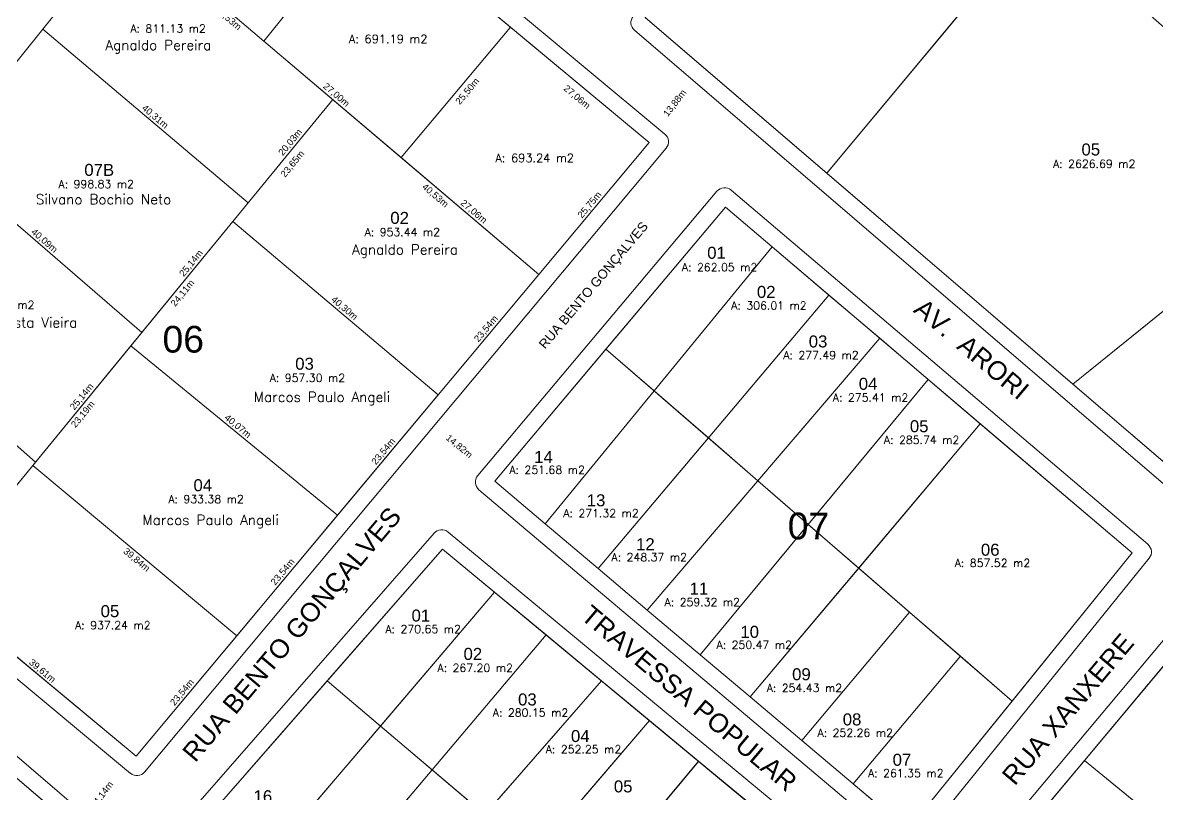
# Model space of a CAD drawing. Header units: metres. Extents: x 3808 to 8215, y 2374 to 6187.
# Drawn here: x 7665.5 to 7835.6, y 5381.7 to 5497.3 of the extents above; entities that cross this region are included whole.
import ezdxf
from ezdxf.enums import TextEntityAlignment as Align

# ---------------------------------------------------------------- set-up
doc = ezdxf.new("R2010")
doc.units = ezdxf.units.M
for name, color, linetype in [('0 - Cotas', 7, 'Continuous'), ('Cadastrado', 1, 'Continuous'), ('ESPECARQ', 7, 'Continuous'), ('Lotes_Existentes', 7, 'Continuous'), ('Lotes_Novos', 9, 'Continuous'), ('nlote', 7, 'Continuous'), ('NOME RUA', 7, 'Continuous'), ('n°quadra', 7, 'Continuous'), ('UNIDADE', 7, 'Continuous')]:
    doc.layers.add(name, color=color, linetype=linetype)
doc.layers.add('Lotes_Boundary', color=7, linetype='Continuous', lineweight=30)
doc.layers.add('MEIO_FIO', color=252, linetype='Continuous', lineweight=0)
doc.layers.get('UNIDADE').off()
doc.styles.add('Arial', font='arial.ttf')
doc.styles.add('REGUA100', font='arial.ttf')
doc.styles.add('REGUA60', font='romans.shx', dxfattribs={"width": 1.4})
doc.dimstyles.new('Copy(2) of ISO-25', dxfattribs={"dimtxt": 1, "dimasz": 2.5, "dimexe": 1.25, "dimexo": 0.625, "dimgap": 0.2, "dimtad": 1, "dimtoh": 1, "dimlfac": 1, "dimzin": 1, "dimtxsty": 'Arial', "dimblk": 'NONE', "dimcen": 0, "dimse1": 1, "dimse2": 1, "dimsd1": 1, "dimsd2": 1, "dimclrt": 256, "dimaunit": 1, "dimadec": 3, "dimazin": 0, "dimtfac": 1, "dimtmove": 0, "dimatfit": 3, "dimldrblk": 'NONE', "dimfxl": 1, "dimtolj": 1, "dimtzin": 0, "dimarcsym": 0})

# ---------------------------------------------------------------- blocks, each defined once
blk = doc.blocks.new('INDUNI1')
at = {"color": 0, "lineweight": 0, "style": 'REGUA100', "width": 1.4, "flags": 8}
for tag, p in [('NOME1', (0, 0)), ('NOME2', (0, -4.29))]:
    blk.add_attdef(tag, text='', height=2.5, dxfattribs=at).set_placement(p, align=Align.CENTER)
at = {"layer": 'ESPECARQ', "color": 3, "lineweight": 0, "style": 'REGUA60', "width": 1.4}
blk.add_attdef('AREA', text='', height=25, dxfattribs=at).set_placement((0, -7.81), align=Align.CENTER)
at = {"layer": 'ESPECARQ', "lineweight": 0, "style": 'REGUA60', "width": 1.4, "flags": 8}
for tag, p in [('PISO', (0, -10.31)), ('REVPAR', (0, -12.81)), ('PEDIR', (0, -15.31))]:
    blk.add_attdef(tag, text='', height=1.5, dxfattribs=at).set_placement(p, align=Align.CENTER)
blk = doc.blocks.new('*D11570')
at = {"layer": 'Defpoints', "color": 0, "transparency": 16777216}
for p in [(7682.5, 5387.37), (7673.96, 5376.1), (7674.18, 5375.93)]:
    blk.add_point(p, dxfattribs=at)
at = {"layer": '0 - Cotas', "lineweight": 5, "transparency": 16777216, "insert": (7677.42, 5381.54), "char_height": 1, "attachment_point": 5, "rotation": 52.8611, "style": 'Arial'}
blk.add_mtext('\\A1;14,14m', dxfattribs=at)
blk = doc.blocks.new('_None')
blk = doc.blocks.new('*D11622')
at = {"layer": 'Defpoints', "color": 0, "transparency": 16777216}
for p in [(7643.29, 5402.26), (7673.96, 5376.1), (7672.77, 5374.7)]:
    blk.add_point(p, dxfattribs=at)
at = {"layer": '0 - Cotas', "lineweight": 5, "transparency": 16777216, "insert": (7657.69, 5388.61), "char_height": 1, "attachment_point": 5, "rotation": 319.536, "style": 'Arial'}
blk.add_mtext('\\A1;40,31m', dxfattribs=at)
blk = doc.blocks.new('*D11627')
at = {"layer": 'Defpoints', "color": 0, "transparency": 16777216}
for p in [(7767.96, 5490.28), (7768.15, 5490.13), (7759.41, 5479.35)]:
    blk.add_point(p, dxfattribs=at)
at = {"layer": '0 - Cotas', "lineweight": 5, "transparency": 16777216, "insert": (7763.32, 5485.25), "char_height": 1, "attachment_point": 5, "rotation": 51.9731, "style": 'Arial'}
blk.add_mtext('\\A1;13,88m', dxfattribs=at)
blk = doc.blocks.new('*D11628')
at = {"layer": 'Defpoints', "color": 0, "transparency": 16777216}
for p in [(7724.7, 5437.83), (7724.82, 5437.99), (7736.28, 5428.58)]:
    blk.add_point(p, dxfattribs=at)
at = {"layer": '0 - Cotas', "lineweight": 5, "transparency": 16777216, "insert": (7730.9, 5433.78), "char_height": 1, "attachment_point": 5, "rotation": 320.6186, "style": 'Arial'}
blk.add_mtext('\\A1;14,82m', dxfattribs=at)
blk = doc.blocks.new('*D11630')
at = {"layer": 'Defpoints', "color": 0, "transparency": 16777216}
for p in [(7717.49, 5514.26), (7738.62, 5496.66), (7737.31, 5495.1)]:
    blk.add_point(p, dxfattribs=at)
at = {"layer": '0 - Cotas', "lineweight": 5, "transparency": 16777216, "insert": (7726.9, 5504.8), "char_height": 1, "attachment_point": 5, "rotation": 320.2182, "style": 'Arial'}
blk.add_mtext('\\A1;27,49m', dxfattribs=at)
blk = doc.blocks.new('*D11631')
at = {"layer": 'Defpoints', "color": 0, "transparency": 16777216}
for p in [(7738.62, 5496.66), (7759.41, 5479.35), (7757.79, 5477.41)]:
    blk.add_point(p, dxfattribs=at)
at = {"layer": '0 - Cotas', "lineweight": 5, "transparency": 16777216, "insert": (7748.56, 5486.14), "char_height": 1, "attachment_point": 5, "rotation": 320.2182, "style": 'Arial'}
blk.add_mtext('\\A1;27,06m', dxfattribs=at)
blk = doc.blocks.new('*D11632')
at = {"layer": 'Defpoints', "color": 0, "transparency": 16777216}
for p in [(7759.41, 5479.35), (7742.89, 5459.6), (7742.89, 5459.6)]:
    blk.add_point(p, dxfattribs=at)
at = {"layer": '0 - Cotas', "lineweight": 5, "transparency": 16777216, "insert": (7750.54, 5469.99), "char_height": 1, "attachment_point": 5, "rotation": 50.1014, "style": 'Arial'}
blk.add_mtext('\\A1;25,75m', dxfattribs=at)
blk = doc.blocks.new('*D11633')
at = {"layer": 'Defpoints', "color": 0, "transparency": 16777216}
for p in [(7738.62, 5496.66), (7722.26, 5477.11), (7723.86, 5475.77)]:
    blk.add_point(p, dxfattribs=at)
at = {"layer": '0 - Cotas', "lineweight": 5, "transparency": 16777216, "insert": (7732.22, 5487.01), "char_height": 1, "attachment_point": 5, "rotation": 50.0948, "style": 'Arial'}
blk.add_mtext('\\A1;25,50m', dxfattribs=at)
blk = doc.blocks.new('*D11634')
at = {"layer": 'Defpoints', "color": 0, "transparency": 16777216}
for p in [(7742.89, 5459.6), (7727.8, 5441.54), (7727.8, 5441.54)]:
    blk.add_point(p, dxfattribs=at)
at = {"layer": '0 - Cotas', "lineweight": 5, "transparency": 16777216, "insert": (7735.01, 5451.42), "char_height": 1, "attachment_point": 5, "rotation": 50.1013, "style": 'Arial'}
blk.add_mtext('\\A1;23,54m', dxfattribs=at)
blk = doc.blocks.new('*D11635')
at = {"layer": 'Defpoints', "color": 0, "transparency": 16777216}
for p in [(7697.6, 5405.43), (7697.6, 5405.43), (7682.5, 5387.37)]:
    blk.add_point(p, dxfattribs=at)
at = {"layer": '0 - Cotas', "lineweight": 5, "transparency": 16777216, "insert": (7689.44, 5396.91), "char_height": 1, "attachment_point": 5, "rotation": 50.1013, "style": 'Arial'}
blk.add_mtext('\\A1;23,54m', dxfattribs=at)
blk = doc.blocks.new('*D11636')
at = {"layer": 'Defpoints', "color": 0, "transparency": 16777216}
for p in [(7652.02, 5412.67), (7682.5, 5387.37), (7682.5, 5387.37)]:
    blk.add_point(p, dxfattribs=at)
at = {"layer": '0 - Cotas', "lineweight": 5, "transparency": 16777216, "insert": (7668.4, 5400.11), "char_height": 1, "attachment_point": 5, "rotation": 320.3118, "style": 'Arial'}
blk.add_mtext('\\A1;39,61m', dxfattribs=at)
blk = doc.blocks.new('*D11640')
at = {"layer": 'Defpoints', "color": 0, "transparency": 16777216}
for p in [(7668.5, 5496.37), (7670.09, 5495.08), (7653.02, 5477.1)]:
    blk.add_point(p, dxfattribs=at)
at = {"layer": '0 - Cotas', "lineweight": 5, "transparency": 16777216, "insert": (7661.78, 5486.02), "char_height": 1, "attachment_point": 5, "rotation": 51.2328, "style": 'Arial'}
blk.add_mtext('\\A1;24,72m', dxfattribs=at)
blk = doc.blocks.new('*D11641')
at = {"layer": 'Defpoints', "color": 0, "transparency": 16777216}
for p in [(7681.08, 5512.04), (7682.73, 5510.72), (7668.5, 5496.37)]:
    blk.add_point(p, dxfattribs=at)
at = {"layer": '0 - Cotas', "lineweight": 5, "transparency": 16777216, "insert": (7676.6, 5504.37), "char_height": 1, "attachment_point": 5, "rotation": 51.2328, "style": 'Arial'}
blk.add_mtext('\\A1;20,11m', dxfattribs=at)
blk = doc.blocks.new('*D11643')
at = {"layer": 'Defpoints', "color": 0, "transparency": 16777216}
for p in [(7712.7, 5423.49), (7712.7, 5423.49), (7697.6, 5405.43)]:
    blk.add_point(p, dxfattribs=at)
at = {"layer": '0 - Cotas', "lineweight": 5, "transparency": 16777216, "insert": (7704.53, 5414.97), "char_height": 1, "attachment_point": 5, "rotation": 50.1013, "style": 'Arial'}
blk.add_mtext('\\A1;23,54m', dxfattribs=at)
blk = doc.blocks.new('*D11644')
at = {"layer": 'Defpoints', "color": 0, "transparency": 16777216}
for p in [(7727.8, 5441.54), (7727.8, 5441.54), (7712.7, 5423.49)]:
    blk.add_point(p, dxfattribs=at)
at = {"layer": '0 - Cotas', "lineweight": 5, "transparency": 16777216, "insert": (7719.63, 5433.03), "char_height": 1, "attachment_point": 5, "rotation": 50.1013, "style": 'Arial'}
blk.add_mtext('\\A1;23,54m', dxfattribs=at)
blk = doc.blocks.new('*D11645')
at = {"layer": 'Defpoints', "color": 0, "transparency": 16777216}
for p in [(7667.01, 5430.95), (7668.68, 5429.59), (7652.02, 5412.67)]:
    blk.add_point(p, dxfattribs=at)
at = {"layer": '0 - Cotas', "lineweight": 5, "transparency": 16777216, "insert": (7660.47, 5420.83), "char_height": 1, "attachment_point": 5, "rotation": 50.6569, "style": 'Arial'}
blk.add_mtext('\\A1;23,65m', dxfattribs=at)
blk = doc.blocks.new('*D11646')
at = {"layer": 'Defpoints', "color": 0, "transparency": 16777216}
for p in [(7667.01, 5430.95), (7697.6, 5405.43), (7696.48, 5404.08)]:
    blk.add_point(p, dxfattribs=at)
at = {"layer": '0 - Cotas', "lineweight": 5, "transparency": 16777216, "insert": (7682.54, 5416.76), "char_height": 1, "attachment_point": 5, "rotation": 320.1527, "style": 'Arial'}
blk.add_mtext('\\A1;39,84m', dxfattribs=at)
blk = doc.blocks.new('*D11647')
at = {"layer": 'Defpoints', "color": 0, "transparency": 16777216}
for p in [(7637.54, 5457.82), (7666.32, 5430.21), (7667.41, 5431.44)]:
    blk.add_point(p, dxfattribs=at)
at = {"layer": '0 - Cotas', "lineweight": 5, "transparency": 16777216, "insert": (7651.97, 5443.96), "char_height": 1, "attachment_point": 5, "rotation": 318.5422, "style": 'Arial'}
blk.add_mtext('\\A1;39,85m', dxfattribs=at)
blk = doc.blocks.new('*D11648')
at = {"layer": 'Defpoints', "color": 0, "transparency": 16777216}
for p in [(7681.71, 5448.89), (7667.01, 5430.95), (7668.41, 5429.81)]:
    blk.add_point(p, dxfattribs=at)
at = {"layer": '0 - Cotas', "lineweight": 5, "transparency": 16777216, "insert": (7674.57, 5438.59), "char_height": 1, "attachment_point": 5, "rotation": 50.6569, "style": 'Arial'}
blk.add_mtext('\\A1;23,19m', dxfattribs=at)
blk = doc.blocks.new('*D11649')
at = {"layer": 'Defpoints', "color": 0, "transparency": 16777216}
for p in [(7683.35, 5450.89), (7667.41, 5431.44), (7667.41, 5431.44)]:
    blk.add_point(p, dxfattribs=at)
at = {"layer": '0 - Cotas', "lineweight": 5, "transparency": 16777216, "insert": (7674.4, 5441.23), "char_height": 1, "attachment_point": 5, "rotation": 50.6478, "style": 'Arial'}
blk.add_mtext('\\A1;25,14m', dxfattribs=at)
blk = doc.blocks.new('*D11650')
at = {"layer": 'Defpoints', "color": 0, "transparency": 16777216}
for p in [(7697, 5467.53), (7681.71, 5448.89), (7683.14, 5447.71)]:
    blk.add_point(p, dxfattribs=at)
at = {"layer": '0 - Cotas', "lineweight": 5, "transparency": 16777216, "insert": (7689.52, 5456.75), "char_height": 1, "attachment_point": 5, "rotation": 50.6569, "style": 'Arial'}
blk.add_mtext('\\A1;24,11m', dxfattribs=at)
blk = doc.blocks.new('*D11651')
at = {"layer": 'Defpoints', "color": 0, "transparency": 16777216}
for p in [(7699.28, 5470.34), (7683.35, 5450.89), (7683.35, 5450.88)]:
    blk.add_point(p, dxfattribs=at)
at = {"layer": '0 - Cotas', "lineweight": 5, "transparency": 16777216, "insert": (7690.8, 5461.23), "char_height": 1, "attachment_point": 5, "rotation": 50.6847, "style": 'Arial'}
blk.add_mtext('\\A1;25,14m', dxfattribs=at)
blk = doc.blocks.new('*D11652')
at = {"layer": 'Defpoints', "color": 0, "transparency": 16777216}
for p in [(7653.02, 5477.1), (7683.35, 5450.89), (7683.35, 5450.89)]:
    blk.add_point(p, dxfattribs=at)
at = {"layer": '0 - Cotas', "lineweight": 5, "transparency": 16777216, "insert": (7668.71, 5464.6), "char_height": 1, "attachment_point": 5, "rotation": 319.1683, "style": 'Arial'}
blk.add_mtext('\\A1;40,09m', dxfattribs=at)
blk = doc.blocks.new('*D11653')
at = {"layer": 'Defpoints', "color": 0, "transparency": 16777216}
for p in [(7681.71, 5448.89), (7712.7, 5423.49), (7712.7, 5423.49)]:
    blk.add_point(p, dxfattribs=at)
at = {"layer": '0 - Cotas', "lineweight": 5, "transparency": 16777216, "insert": (7697.71, 5436.8), "char_height": 1, "attachment_point": 5, "rotation": 320.6569, "style": 'Arial'}
blk.add_mtext('\\A1;40,07m', dxfattribs=at)
blk = doc.blocks.new('*D11654')
at = {"layer": 'Defpoints', "color": 0, "transparency": 16777216}
for p in [(7697, 5467.53), (7727.8, 5441.54), (7727.8, 5441.54)]:
    blk.add_point(p, dxfattribs=at)
at = {"layer": '0 - Cotas', "lineweight": 5, "transparency": 16777216, "insert": (7713.7, 5454.49), "char_height": 1, "attachment_point": 5, "rotation": 319.8406, "style": 'Arial'}
blk.add_mtext('\\A1;40,30m', dxfattribs=at)
blk = doc.blocks.new('*D11655')
at = {"layer": 'Defpoints', "color": 0, "transparency": 16777216}
for p in [(7711.99, 5485.82), (7713.78, 5484.35), (7697, 5467.53)]:
    blk.add_point(p, dxfattribs=at)
at = {"layer": '0 - Cotas', "lineweight": 5, "transparency": 16777216, "insert": (7706, 5476.12), "char_height": 1, "attachment_point": 5, "rotation": 50.6569, "style": 'Arial'}
blk.add_mtext('\\A1;23,65m', dxfattribs=at)
blk = doc.blocks.new('*D11656')
at = {"layer": 'Defpoints', "color": 0, "transparency": 16777216}
for p in [(7711.99, 5485.82), (7711.99, 5485.82), (7699.28, 5470.34)]:
    blk.add_point(p, dxfattribs=at)
at = {"layer": '0 - Cotas', "lineweight": 5, "transparency": 16777216, "insert": (7705.66, 5479.36), "char_height": 1, "attachment_point": 5, "rotation": 50.6219, "style": 'Arial'}
blk.add_mtext('\\A1;20,03m', dxfattribs=at)
blk = doc.blocks.new('*D11657')
at = {"layer": 'Defpoints', "color": 0, "transparency": 16777216}
for p in [(7668.5, 5496.37), (7699.28, 5470.34), (7699.28, 5470.34)]:
    blk.add_point(p, dxfattribs=at)
at = {"layer": '0 - Cotas', "lineweight": 5, "transparency": 16777216, "insert": (7685.31, 5483.19), "char_height": 1, "attachment_point": 5, "rotation": 319.787, "style": 'Arial'}
blk.add_mtext('\\A1;40,31m', dxfattribs=at)
blk = doc.blocks.new('*D11658')
at = {"layer": 'Defpoints', "color": 0, "transparency": 16777216}
for p in [(7681.08, 5512.04), (7710.87, 5484.51), (7711.99, 5485.82)]:
    blk.add_point(p, dxfattribs=at)
at = {"layer": '0 - Cotas', "lineweight": 5, "transparency": 16777216, "insert": (7696.27, 5497.95), "char_height": 1, "attachment_point": 5, "rotation": 319.6872, "style": 'Arial'}
blk.add_mtext('\\A1;40,53m', dxfattribs=at)
blk = doc.blocks.new('*D11659')
at = {"layer": 'Defpoints', "color": 0, "transparency": 16777216}
for p in [(7711.99, 5485.82), (7742.89, 5459.6), (7741.67, 5458.16)]:
    blk.add_point(p, dxfattribs=at)
at = {"layer": '0 - Cotas', "lineweight": 5, "transparency": 16777216, "insert": (7727.32, 5471.38), "char_height": 1, "attachment_point": 5, "rotation": 319.6872, "style": 'Arial'}
blk.add_mtext('\\A1;40,53m', dxfattribs=at)
blk = doc.blocks.new('*D11660')
at = {"layer": 'Defpoints', "color": 0, "transparency": 16777216}
for p in [(7701.67, 5494.57), (7722.26, 5477.11), (7722.26, 5477.11)]:
    blk.add_point(p, dxfattribs=at)
at = {"layer": '0 - Cotas', "lineweight": 5, "transparency": 16777216, "insert": (7712.48, 5486.45), "char_height": 1, "attachment_point": 5, "rotation": 319.6872, "style": 'Arial'}
blk.add_mtext('\\A1;27,00m', dxfattribs=at)
blk = doc.blocks.new('*D11661')
at = {"layer": 'Defpoints', "color": 0, "transparency": 16777216}
for p in [(7722.26, 5477.11), (7742.89, 5459.6), (7742.89, 5459.6)]:
    blk.add_point(p, dxfattribs=at)
at = {"layer": '0 - Cotas', "lineweight": 5, "transparency": 16777216, "insert": (7733.09, 5468.96), "char_height": 1, "attachment_point": 5, "rotation": 319.6872, "style": 'Arial'}
blk.add_mtext('\\A1;27,06m', dxfattribs=at)
blk = doc.blocks.new('*D11662')
at = {"layer": 'Defpoints', "color": 0, "transparency": 16777216}
for p in [(7717.49, 5514.26), (7701.67, 5494.57), (7701.67, 5494.57)]:
    blk.add_point(p, dxfattribs=at)
at = {"layer": '0 - Cotas', "lineweight": 5, "transparency": 16777216, "insert": (7708.96, 5504.92), "char_height": 1, "attachment_point": 5, "rotation": 51.2201, "style": 'Arial'}
blk.add_mtext('\\A1;25,25m', dxfattribs=at)

msp = doc.modelspace()

# ---------------------------------------------------------------- linework, layer by layer
at = {"lineweight": 5, "ltscale": 100}
for p, q in [((7701.673, 5494.574), (7717.487, 5514.257)), ((7722.26, 5477.107), (7738.617, 5496.667))]:
    msp.add_line(p, q, dxfattribs=at)
at = {"layer": 'Lotes_Boundary', "lineweight": 5, "flags": 128}
for points in [[(7851.82, 5553.783), (7824.349, 5576.801), (7758.827, 5498.107), (7786.078, 5474.748), (7817.957, 5513.073)], [(7846.936, 5487.191), (7843.743, 5490.375), (7817.957, 5513.073), (7786.078, 5474.748), (7822.923, 5443.164), (7860.512, 5473.456)], [(7889.719, 5450.837), (7860.512, 5473.456), (7822.923, 5443.164), (7848.853, 5420.937)], [(7777.883, 5463.712), (7770.851, 5469.688), (7752.945, 5448.398), (7760.187, 5442.123)], [(7696.997, 5467.532), (7681.711, 5448.886), (7712.698, 5423.485), (7727.795, 5441.543)], [(7786.376, 5456.495), (7777.883, 5463.712), (7760.187, 5442.123), (7768.308, 5435.088)], [(7637.544, 5457.825), (7621.57, 5437.935), (7652.02, 5412.666), (7667.012, 5430.955), (7667.41, 5431.44)], [(7667.012, 5430.955), (7667.41, 5431.44), (7637.544, 5457.825), (7621.57, 5437.935), (7652.02, 5412.666)], [(7793.981, 5450.032), (7786.376, 5456.495), (7768.308, 5435.088), (7775.714, 5428.671)], [(7712.698, 5423.485), (7681.711, 5448.886), (7667.012, 5430.955), (7697.6, 5405.427)], [(7801.27, 5443.838), (7793.981, 5450.032), (7775.714, 5428.671), (7783.273, 5422.123)], [(7760.187, 5442.123), (7752.945, 5448.398), (7736.28, 5428.585), (7743.852, 5422.194)], [(7809.065, 5437.213), (7801.27, 5443.838), (7783.273, 5422.123), (7790.832, 5415.574)], [(7768.308, 5435.088), (7760.187, 5442.123), (7743.852, 5422.194), (7751.78, 5415.503)], [(7809.065, 5437.213), (7790.832, 5415.574), (7798.471, 5408.955), (7806.084, 5402.359), (7813.832, 5395.647), (7831.829, 5417.868)], [(7775.714, 5428.671), (7768.308, 5435.088), (7751.78, 5415.503), (7759.142, 5409.29)], [(7667.012, 5430.955), (7652.02, 5412.666), (7682.502, 5387.37), (7697.6, 5405.427)], [(7783.273, 5422.123), (7775.714, 5428.671), (7759.142, 5409.29), (7767.083, 5402.588)], [(7790.832, 5415.574), (7783.273, 5422.123), (7767.083, 5402.588), (7774.568, 5396.271)], [(7736.211, 5411.974), (7728.417, 5418.427), (7711.136, 5398.652), (7719.119, 5391.9)], [(7798.471, 5408.955), (7790.832, 5415.574), (7774.568, 5396.271), (7782.292, 5389.752)], [(7743.962, 5405.555), (7736.211, 5411.974), (7719.119, 5391.9), (7726.882, 5385.334)], [(7856.041, 5399.327), (7843.888, 5409.699), (7824.681, 5386.753), (7837.308, 5376.425)], [(7806.084, 5402.359), (7798.471, 5408.955), (7782.292, 5389.752), (7789.989, 5383.256)], [(7752.259, 5398.684), (7743.962, 5405.555), (7726.882, 5385.334), (7734.786, 5378.649)], [(7643.292, 5402.26), (7627.557, 5383.014), (7658.857, 5357.699), (7673.964, 5376.097)], [(7813.832, 5395.647), (7806.084, 5402.359), (7789.989, 5383.256), (7798.191, 5376.334)], [(7719.119, 5391.9), (7711.136, 5398.652), (7693.263, 5378.198), (7701.517, 5371.226)], [(7759.47, 5392.713), (7752.259, 5398.684), (7734.786, 5378.649), (7742.103, 5372.46)], [(7766.841, 5386.61), (7759.47, 5392.713), (7742.103, 5372.46), (7749.681, 5366.05)], [(7726.882, 5385.334), (7719.119, 5391.9), (7701.517, 5371.226), (7709.365, 5364.597)], [(7774.496, 5380.271), (7766.841, 5386.61), (7749.681, 5366.05), (7757.188, 5359.701)], [(7832.156, 5380.639), (7824.681, 5386.753), (7808.866, 5367.859), (7816.541, 5361.239)], [(7734.786, 5378.649), (7726.882, 5385.334), (7709.365, 5364.597), (7716.946, 5358.194)]]:
    msp.add_lwpolyline(points, close=True, dxfattribs=at)
at = {"layer": 'Lotes_Boundary', "lineweight": 5, "ltscale": 100, "flags": 128}
for points in [[(7717.487, 5514.257), (7701.673, 5494.574), (7722.26, 5477.107), (7738.615, 5496.665)], [(7738.615, 5496.665), (7722.26, 5477.107), (7742.893, 5459.601), (7759.408, 5479.352)]]:
    msp.add_lwpolyline(points, close=True, dxfattribs=at)
at = {"layer": 'Lotes_Existentes', "lineweight": 5}
for p, q in [((7851.82, 5553.783), (7786.078, 5474.748)), ((7668.495, 5496.366), (7696.737, 5531.533)), ((7696.737, 5531.533), (7759.408, 5479.352)), ((7758.827, 5498.107), (7848.853, 5420.937)), ((7637.544, 5457.825), (7668.495, 5496.366)), ((7668.495, 5496.366), (7699.281, 5470.338)), ((7652.02, 5412.666), (7711.989, 5485.821)), ((7759.408, 5479.352), (7742.893, 5459.601)), ((7653.019, 5477.095), (7683.35, 5450.885)), ((7860.512, 5473.456), (7822.923, 5443.164)), ((7736.28, 5428.585), (7770.851, 5469.688)), ((7770.851, 5469.688), (7831.829, 5417.868)), ((7727.795, 5441.543), (7696.997, 5467.532)), ((7743.852, 5422.194), (7777.883, 5463.712)), ((7742.893, 5459.601), (7682.502, 5387.369)), ((7637.544, 5457.825), (7667.407, 5431.443)), ((7786.376, 5456.495), (7751.78, 5415.503)), ((7712.698, 5423.485), (7681.711, 5448.886)), ((7759.142, 5409.29), (7793.981, 5450.032)), ((7752.898, 5448.439), (7813.832, 5395.647)), ((7801.27, 5443.838), (7767.083, 5402.588)), ((7682.502, 5387.369), (7621.57, 5437.935)), ((7774.574, 5396.277), (7809.065, 5437.213)), ((7697.6, 5405.427), (7667.012, 5430.955)), ((7743.852, 5422.194), (7736.28, 5428.585)), ((7693.263, 5378.198), (7728.417, 5418.427)), ((7728.417, 5418.427), (7790.443, 5367.066)), ((7831.829, 5417.868), (7798.191, 5376.334)), ((7701.51, 5371.218), (7736.211, 5411.974)), ((7843.888, 5409.699), (7808.866, 5367.859)), ((7782.292, 5389.752), (7798.471, 5408.955)), ((7743.962, 5405.555), (7709.365, 5364.597)), ((7789.989, 5383.256), (7806.084, 5402.359)), ((7711.136, 5398.652), (7773.05, 5346.285)), ((7716.855, 5358.09), (7752.259, 5398.684)), ((7759.47, 5392.713), (7724.415, 5351.834)), ((7732.227, 5345.139), (7766.827, 5386.592)), ((7824.681, 5386.753), (7863.39, 5355.09)), ((7789.989, 5383.256), (7798.191, 5376.334))]:
    msp.add_line(p, q, dxfattribs=at)
at = {"layer": 'Lotes_Existentes', "linetype": 'Continuous', "lineweight": 5}
msp.add_line((7613.407, 5427.752), (7673.964, 5376.097), dxfattribs=at)
at = {"layer": 'Lotes_Existentes', "lineweight": 5, "flags": 128}
for points in [[(7786.376, 5456.495), (7777.883, 5463.712), (7760.187, 5442.123), (7768.308, 5435.088)], [(7793.981, 5450.032), (7786.376, 5456.495), (7768.308, 5435.088), (7775.714, 5428.671)], [(7801.27, 5443.838), (7793.981, 5450.032), (7775.714, 5428.671), (7783.273, 5422.123)], [(7809.065, 5437.213), (7801.27, 5443.838), (7783.273, 5422.123), (7790.832, 5415.574)], [(7768.308, 5435.088), (7760.187, 5442.123), (7743.852, 5422.194), (7751.78, 5415.503)], [(7775.714, 5428.671), (7768.308, 5435.088), (7751.78, 5415.503), (7759.142, 5409.29)], [(7783.273, 5422.123), (7775.714, 5428.671), (7759.142, 5409.29), (7767.083, 5402.588)], [(7790.832, 5415.574), (7783.273, 5422.123), (7767.083, 5402.588), (7774.568, 5396.271)], [(7798.471, 5408.955), (7790.832, 5415.574), (7774.568, 5396.271), (7782.292, 5389.752)], [(7806.084, 5402.359), (7798.471, 5408.955), (7782.292, 5389.752), (7789.989, 5383.256)]]:
    msp.add_lwpolyline(points, close=True, dxfattribs=at)
at = {"layer": 'Lotes_Novos', "lineweight": 5}
msp.add_line((7681.084, 5512.042), (7742.893, 5459.601), dxfattribs=at)
at = {"layer": 'MEIO_FIO', "lineweight": 5}
for p, q in [((7698.337, 5533.455), (7761.777, 5480.632)), ((7757.211, 5496.2), (7847.828, 5418.524)), ((7761.968, 5478.518), (7683.781, 5385.001)), ((7733.724, 5429.43), (7769.585, 5472.066)), ((7771.704, 5472.244), (7834.192, 5419.14)), ((7681.672, 5384.809), (7619.974, 5436.011)), ((7615.029, 5429.654), (7676.333, 5377.362)), ((7797.358, 5373.766), (7733.905, 5427.318)), ((7690.711, 5379.078), (7727.175, 5420.806)), ((7729.261, 5420.974), (7792.811, 5368.351)), ((7834.386, 5417.053), (7799.491, 5373.968)), ((7842.619, 5412.078), (7806.317, 5368.709))]:
    msp.add_line(p, q, dxfattribs=at)
for centre, start, end in [((7758.187, 5497.339), 140.21824, 229.39714), ((7760.818, 5479.48), 320.10145, 50.21824), ((7770.733, 5471.101), 49.64138, 139.93335), ((7734.872, 5428.464), 139.93335, 229.83687), ((7728.305, 5419.819), 50.37308, 138.85108), ((7833.221, 5417.997), 320.99585, 49.64138), ((7682.63, 5385.964), 230.3118, 320.10145)]:
    msp.add_arc(centre, 1.5, start, end, dxfattribs=at)

# ---------------------------------------------------------------- block references
at = {"layer": 'UNIDADE', "lineweight": 5}
ref = msp.add_blockref('INDUNI1', (7687.291, 5502.094), dxfattribs=dict(at, xscale=0.8, yscale=0.8, zscale=0.5))
ref.add_attrib('AREA', 'A: 811.13 m2', dxfattribs={"layer": 'ESPECARQ', "lineweight": 0, "height": 1.2, "style": 'REGUA60'}).set_placement((7687.291, 5495.843), align=Align.CENTER)
at = {"layer": 'UNIDADE', "lineweight": 5, "ltscale": 100}
ref = msp.add_blockref('INDUNI1', (7720.074, 5496.242), dxfattribs=dict(at, xscale=0.05, yscale=0.05, zscale=0.05))
ref.add_attrib('AREA', 'A: 691.19 m2', dxfattribs={"layer": 'ESPECARQ', "color": 2, "lineweight": 0, "height": 1.25, "style": 'REGUA60'}).set_placement((7720.283, 5494.264), align=Align.CENTER)
ref = msp.add_blockref('INDUNI1', (7742.042, 5478.406), dxfattribs=dict(at, xscale=0.05, yscale=0.05, zscale=0.05))
ref.add_attrib('AREA', 'A: 693.24 m2', dxfattribs={"layer": 'ESPECARQ', "color": 2, "lineweight": 0, "height": 1.25, "style": 'REGUA60'}).set_placement((7742.251, 5476.428), align=Align.CENTER)
at = {"layer": 'UNIDADE', "lineweight": 5}
ref = msp.add_blockref('INDUNI1', (7826.15, 5481.818), dxfattribs=dict(at, xscale=0.8, yscale=0.8, zscale=0.05))
ref.add_attrib('AREA', 'A: 2626.69 m2', dxfattribs={"layer": 'ESPECARQ', "lineweight": 0, "height": 1.2, "style": 'REGUA60'}).set_placement((7826.15, 5475.567), align=Align.CENTER)
ref = msp.add_blockref('INDUNI1', (7676.52, 5478.791), dxfattribs=dict(at, xscale=0.8, yscale=0.8, zscale=0.5))
ref.add_attrib('AREA', 'A: 998.83 m2', dxfattribs={"layer": 'ESPECARQ', "lineweight": 0, "height": 1.2, "style": 'REGUA60'}).set_placement((7676.52, 5472.54), align=Align.CENTER)
ref = msp.add_blockref('INDUNI1', (7722.41, 5471.591), dxfattribs=dict(at, xscale=0.8, yscale=0.8, zscale=0.5))
ref.add_attrib('AREA', 'A: 953.44 m2', dxfattribs={"layer": 'ESPECARQ', "lineweight": 0, "height": 1.2, "style": 'REGUA60'}).set_placement((7722.41, 5465.34), align=Align.CENTER)
ref = msp.add_blockref('INDUNI1', (7769.982, 5466.319), dxfattribs=dict(at, xscale=0.8, yscale=0.8, zscale=0.5))
ref.add_attrib('AREA', 'A: 262.05 m2', dxfattribs={"layer": 'ESPECARQ', "lineweight": 0, "height": 1.2, "style": 'REGUA60'}).set_placement((7769.982, 5460.068), align=Align.CENTER)
ref = msp.add_blockref('INDUNI1', (7661.601, 5460.672), dxfattribs=dict(at, xscale=0.8, yscale=0.8, zscale=0.5))
ref.add_attrib('AREA', 'A: 998.83 m2', dxfattribs={"layer": 'ESPECARQ', "lineweight": 0, "height": 1.2, "style": 'REGUA60'}).set_placement((7661.601, 5454.421), align=Align.CENTER)
ref = msp.add_blockref('INDUNI1', (7777.381, 5460.569), dxfattribs=dict(at, xscale=0.8, yscale=0.8, zscale=0.5))
ref.add_attrib('AREA', 'A: 306.01 m2', dxfattribs={"layer": 'ESPECARQ', "lineweight": 0, "height": 1.2, "style": 'REGUA60'}).set_placement((7777.381, 5454.318), align=Align.CENTER)
ref = msp.add_blockref('INDUNI1', (7785.18, 5453.145), dxfattribs=dict(at, xscale=0.8, yscale=0.8, zscale=0.5))
ref.add_attrib('AREA', 'A: 277.49 m2', dxfattribs={"layer": 'ESPECARQ', "lineweight": 0, "height": 1.2, "style": 'REGUA60'}).set_placement((7785.18, 5446.894), align=Align.CENTER)
ref = msp.add_blockref('INDUNI1', (7708.181, 5449.727), dxfattribs=dict(at, xscale=0.8, yscale=0.8, zscale=0.5))
ref.add_attrib('AREA', 'A: 957.30 m2', dxfattribs={"layer": 'ESPECARQ', "lineweight": 0, "height": 1.2, "style": 'REGUA60'}).set_placement((7708.181, 5443.476), align=Align.CENTER)
ref = msp.add_blockref('INDUNI1', (7792.614, 5446.778), dxfattribs=dict(at, xscale=0.8, yscale=0.8, zscale=0.5))
ref.add_attrib('AREA', 'A: 275.41 m2', dxfattribs={"layer": 'ESPECARQ', "lineweight": 0, "height": 1.2, "style": 'REGUA60'}).set_placement((7792.614, 5440.528), align=Align.CENTER)
ref = msp.add_blockref('INDUNI1', (7800.27, 5440.437), dxfattribs=dict(at, xscale=0.8, yscale=0.8, zscale=0.5))
ref.add_attrib('AREA', 'A: 285.74 m2', dxfattribs={"layer": 'ESPECARQ', "lineweight": 0, "height": 1.2, "style": 'REGUA60'}).set_placement((7800.27, 5434.186), align=Align.CENTER)
ref = msp.add_blockref('INDUNI1', (7744.121, 5435.957), dxfattribs=dict(at, xscale=0.8, yscale=0.8, zscale=0.5))
ref.add_attrib('AREA', 'A: 251.68 m2', dxfattribs={"layer": 'ESPECARQ', "lineweight": 0, "height": 1.2, "style": 'REGUA60'}).set_placement((7744.121, 5429.706), align=Align.CENTER)
ref = msp.add_blockref('INDUNI1', (7692.987, 5431.561), dxfattribs=dict(at, xscale=0.8, yscale=0.8, zscale=0.5))
ref.add_attrib('AREA', 'A: 933.38 m2', dxfattribs={"layer": 'ESPECARQ', "lineweight": 0, "height": 1.2, "style": 'REGUA60'}).set_placement((7692.987, 5425.31), align=Align.CENTER)
ref = msp.add_blockref('INDUNI1', (7752.197, 5429.447), dxfattribs=dict(at, xscale=0.8, yscale=0.8, zscale=0.5))
ref.add_attrib('AREA', 'A: 271.32 m2', dxfattribs={"layer": 'ESPECARQ', "lineweight": 0, "height": 1.2, "style": 'REGUA60'}).set_placement((7752.197, 5423.196), align=Align.CENTER)
ref = msp.add_blockref('INDUNI1', (7759.428, 5422.865), dxfattribs=dict(at, xscale=0.8, yscale=0.8, zscale=0.5))
ref.add_attrib('AREA', 'A: 248.37 m2', dxfattribs={"layer": 'ESPECARQ', "lineweight": 0, "height": 1.2, "style": 'REGUA60'}).set_placement((7759.428, 5416.614), align=Align.CENTER)
ref = msp.add_blockref('INDUNI1', (7810.891, 5421.991), dxfattribs=dict(at, xscale=0.8, yscale=0.8, zscale=0.5))
ref.add_attrib('AREA', 'A: 857.52 m2', dxfattribs={"layer": 'ESPECARQ', "lineweight": 0, "height": 1.2, "style": 'REGUA60'}).set_placement((7810.891, 5415.741), align=Align.CENTER)
ref = msp.add_blockref('INDUNI1', (7767.387, 5416.127), dxfattribs=dict(at, xscale=0.8, yscale=0.8, zscale=0.5))
ref.add_attrib('AREA', 'A: 259.32 m2', dxfattribs={"layer": 'ESPECARQ', "lineweight": 0, "height": 1.2, "style": 'REGUA60'}).set_placement((7767.387, 5409.876), align=Align.CENTER)
ref = msp.add_blockref('INDUNI1', (7679.01, 5412.655), dxfattribs=dict(at, xscale=0.8, yscale=0.8, zscale=0.5))
ref.add_attrib('AREA', 'A: 937.24 m2', dxfattribs={"layer": 'ESPECARQ', "lineweight": 0, "height": 1.2, "style": 'REGUA60'}).set_placement((7679.01, 5406.404), align=Align.CENTER)
ref = msp.add_blockref('INDUNI1', (7725.535, 5412.088), dxfattribs=dict(at, xscale=0.8, yscale=0.8, zscale=0.5))
ref.add_attrib('AREA', 'A: 270.65 m2', dxfattribs={"layer": 'ESPECARQ', "lineweight": 0, "height": 1.2, "style": 'REGUA60'}).set_placement((7725.535, 5405.837), align=Align.CENTER)
ref = msp.add_blockref('INDUNI1', (7775.177, 5409.72), dxfattribs=dict(at, xscale=0.8, yscale=0.8, zscale=0.5))
ref.add_attrib('AREA', 'A: 250.47 m2', dxfattribs={"layer": 'ESPECARQ', "lineweight": 0, "height": 1.2, "style": 'REGUA60'}).set_placement((7775.177, 5403.47), align=Align.CENTER)
ref = msp.add_blockref('INDUNI1', (7733.339, 5406.259), dxfattribs=dict(at, xscale=0.8, yscale=0.8, zscale=0.5))
ref.add_attrib('AREA', 'A: 267.20 m2', dxfattribs={"layer": 'ESPECARQ', "lineweight": 0, "height": 1.2, "style": 'REGUA60'}).set_placement((7733.339, 5400.008), align=Align.CENTER)
ref = msp.add_blockref('INDUNI1', (7782.693, 5403.258), dxfattribs=dict(at, xscale=0.8, yscale=0.8, zscale=0.5))
ref.add_attrib('AREA', 'A: 254.43 m2', dxfattribs={"layer": 'ESPECARQ', "lineweight": 0, "height": 1.2, "style": 'REGUA60'}).set_placement((7782.693, 5397.007), align=Align.CENTER)
ref = msp.add_blockref('INDUNI1', (7741.633, 5399.555), dxfattribs=dict(at, xscale=0.8, yscale=0.8, zscale=0.5))
ref.add_attrib('AREA', 'A: 280.15 m2', dxfattribs={"layer": 'ESPECARQ', "lineweight": 0, "height": 1.2, "style": 'REGUA60'}).set_placement((7741.633, 5393.304), align=Align.CENTER)
ref = msp.add_blockref('INDUNI1', (7790.319, 5396.536), dxfattribs=dict(at, xscale=0.8, yscale=0.8, zscale=0.5))
ref.add_attrib('AREA', 'A: 252.26 m2', dxfattribs={"layer": 'ESPECARQ', "lineweight": 0, "height": 1.2, "style": 'REGUA60'}).set_placement((7790.319, 5390.285), align=Align.CENTER)
ref = msp.add_blockref('INDUNI1', (7749.574, 5394.065), dxfattribs=dict(at, xscale=0.8, yscale=0.8, zscale=0.5))
ref.add_attrib('AREA', 'A: 252.25 m2', dxfattribs={"layer": 'ESPECARQ', "lineweight": 0, "height": 1.2, "style": 'REGUA60'}).set_placement((7749.574, 5387.814), align=Align.CENTER)
ref = msp.add_blockref('INDUNI1', (7797.893, 5390.482), dxfattribs=dict(at, xscale=0.8, yscale=0.8, zscale=0.5))
ref.add_attrib('AREA', 'A: 261.35 m2', dxfattribs={"layer": 'ESPECARQ', "lineweight": 0, "height": 1.2, "style": 'REGUA60'}).set_placement((7797.893, 5384.231), align=Align.CENTER)

# ---------------------------------------------------------------- texts
at = {"layer": 'Cadastrado', "lineweight": 5, "ltscale": 100, "style": 'REGUA60'}
for s, p in [('Agnaldo Pereira', (7677.892, 5493.222)), ('Silvano Bochio Neto', (7667.455, 5470.109)), ('Agnaldo Pereira', (7714.876, 5462.579)), ('Valdinei Batista Vieira', (7651.758, 5451.638)), ('Marcos Paulo Angeli', (7700.136, 5440.48)), ('Marcos Paulo Angeli', (7683.439, 5422.034))]:
    msp.add_text(s, height=1.5, dxfattribs=at).set_placement(p)
at = {"layer": 'nlote', "lineweight": 5, "style": 'Arial'}
for s, p in [('05', (7824.236, 5477.42)), ('07B', (7674.733, 5474.358)), ('02', (7720.61, 5467.166)), ('01', (7768.122, 5461.937)), ('02', (7775.575, 5456.073)), ('03', (7783.344, 5448.648)), ('03', (7706.353, 5445.309)), ('04', (7790.845, 5442.296)), ('05', (7798.508, 5435.941)), ('14', (7742.177, 5431.337)), ('04', (7691.101, 5427.095)), ('13', (7750.059, 5424.836)), ('12', (7757.456, 5418.255)), ('06', (7809.153, 5417.431)), ('11', (7765.479, 5411.602)), ('05', (7677.175, 5408.219)), ('01', (7723.793, 5407.56)), ('10', (7773.09, 5405.12)), ('02', (7731.586, 5401.811)), ('09', (7780.852, 5398.76)), ('03', (7739.761, 5394.985)), ('08', (7788.441, 5391.993)), ('04', (7747.696, 5389.502)), ('07', (7795.923, 5385.943)), ('05', (7754.128, 5381.953)), ('16', (7700.105, 5380.472))]:
    msp.add_text(s, height=1.8, dxfattribs=at).set_placement(p)
at = {"layer": 'NOME RUA', "linetype": 'Continuous', "lineweight": 5, "style": 'Arial'}
for s, height, rotation, p in [('RUA BENTO GONÇALVES', 1.4, 49.88114, (7743.814, 5448.308)), ('AV.  ARORI', 2.8, 319.88114, (7798.896, 5454.057)), ('RUA BENTO GONÇALVES', 2.8, 49.88114, (7691.358, 5386.307)), ('TRAVESSA POPULAR', 2.8, 319.88114, (7748.99, 5408.09)), ('RUA XANXERE', 2.8, 49.88114, (7814.232, 5382.821))]:
    msp.add_text(s, height=height, rotation=rotation, dxfattribs=at).set_placement(p)
at = {"layer": 'n°quadra', "lineweight": 5, "style": 'Arial'}
for s, p in [('06', (7686.457, 5447.876)), ('07', (7780.194, 5419.878))]:
    msp.add_text(s, height=4, rotation=0.02799, dxfattribs=at).set_placement(p)

# ---------------------------------------------------------------- dimensions: what is measured, and where the dimension line sits
at = {"layer": '0 - Cotas', "lineweight": 5}
for base, p1, p2, angle, picture, middle in [((7701.673, 5494.574), (7717.487, 5514.257), (7701.673, 5494.574), 231.22012, '*D11662', (7709.58, 5504.416)), ((7737.309, 5495.096), (7717.487, 5514.257), (7738.615, 5496.665), 320.21824, '*D11630', (7726.392, 5504.185)), ((7682.728, 5510.723), (7668.495, 5496.366), (7681.084, 5512.042), 51.23281, '*D11641', (7677.225, 5503.871)), ((7710.875, 5484.508), (7681.084, 5512.042), (7711.989, 5485.821), 319.68724, '*D11658', (7695.747, 5497.343)), ((7670.092, 5495.083), (7653.019, 5477.095), (7668.495, 5496.366), 51.23281, '*D11640', (7662.409, 5485.516)), ((7699.281, 5470.338), (7668.495, 5496.366), (7699.281, 5470.338), 319.78701, '*D11657', (7684.797, 5482.583)), ((7723.861, 5475.768), (7738.615, 5496.665), (7722.26, 5477.107), 230.09483, '*D11633', (7732.83, 5486.492)), ((7757.791, 5477.411), (7738.615, 5496.665), (7759.408, 5479.352), 320.21824, '*D11631', (7748.045, 5485.526)), ((7722.26, 5477.107), (7701.673, 5494.574), (7722.26, 5477.107), 319.68724, '*D11660', (7711.966, 5485.841)), ((7768.151, 5490.129), (7759.408, 5479.352), (7767.955, 5490.282), 51.97312, '*D11627', (7763.952, 5484.759)), ((7713.783, 5484.351), (7696.997, 5467.532), (7711.989, 5485.821), 50.65686, '*D11655', (7706.622, 5475.615)), ((7711.993, 5485.818), (7699.281, 5470.338), (7711.989, 5485.821), 50.62194, '*D11656', (7706.279, 5478.856)), ((7741.668, 5458.157), (7711.989, 5485.821), (7742.893, 5459.601), 319.68724, '*D11659', (7726.801, 5470.771)), ((7742.893, 5459.601), (7759.408, 5479.352), (7742.893, 5459.601), 230.10145, '*D11632', (7751.151, 5469.476)), ((7683.35, 5450.885), (7653.019, 5477.095), (7683.35, 5450.885), 319.16829, '*D11652', (7668.185, 5463.99)), ((7742.893, 5459.601), (7722.26, 5477.107), (7742.893, 5459.601), 319.68724, '*D11661', (7732.577, 5468.354)), ((7683.355, 5450.881), (7699.281, 5470.338), (7683.35, 5450.885), 230.68469, '*D11651', (7691.416, 5460.724)), ((7683.141, 5447.714), (7696.997, 5467.532), (7681.711, 5448.886), 230.65686, '*D11650', (7690.135, 5456.245)), ((7727.795, 5441.543), (7696.997, 5467.532), (7727.795, 5441.543), 319.84062, '*D11654', (7713.183, 5453.874)), ((7727.795, 5441.543), (7742.893, 5459.601), (7727.795, 5441.543), 230.10127, '*D11634', (7735.628, 5450.91)), ((7666.319, 5430.211), (7637.544, 5457.825), (7667.407, 5431.443), 318.5422, '*D11647', (7651.435, 5443.359)), ((7667.409, 5431.442), (7683.35, 5450.885), (7667.407, 5431.443), 230.64781, '*D11649', (7675.021, 5440.725)), ((7668.407, 5429.811), (7681.711, 5448.886), (7667.012, 5430.955), 230.65686, '*D11648', (7675.19, 5438.085)), ((7712.698, 5423.485), (7681.711, 5448.886), (7712.698, 5423.485), 320.65686, '*D11653', (7697.204, 5436.186)), ((7727.795, 5441.543), (7712.698, 5423.485), (7727.795, 5441.543), 50.10127, '*D11644', (7720.246, 5432.514)), ((7724.697, 5437.834), (7736.28, 5428.585), (7724.824, 5437.989), 140.61858, '*D11628', (7730.389, 5433.161)), ((7668.682, 5429.585), (7652.02, 5412.666), (7667.012, 5430.955), 50.65686, '*D11645', (7661.09, 5420.324)), ((7696.475, 5404.08), (7667.012, 5430.955), (7697.6, 5405.427), 320.1527, '*D11646', (7682.024, 5416.141)), ((7712.698, 5423.485), (7697.6, 5405.427), (7712.698, 5423.485), 50.10127, '*D11643', (7705.149, 5414.456)), ((7682.502, 5387.369), (7652.02, 5412.666), (7682.502, 5387.369), 320.3118, '*D11636', (7667.893, 5399.493)), ((7697.6, 5405.427), (7682.502, 5387.37), (7697.6, 5405.427), 50.10127, '*D11635', (7690.051, 5396.398)), ((7672.77, 5374.697), (7643.292, 5402.26), (7673.964, 5376.097), 319.53595, '*D11622', (7657.173, 5388.001)), ((7674.18, 5375.933), (7682.502, 5387.369), (7673.964, 5376.097), 232.86106, '*D11570', (7678.061, 5381.058))]:
    dim = msp.add_linear_dim(base=base, p1=p1, p2=p2, angle=angle, dimstyle='Copy(2) of ISO-25', override={"dimpost": 'm'}, dxfattribs=at)
    dim.commit()
    dim.dimension.update_dxf_attribs({"geometry": picture, "text_midpoint": middle, "dimtype": 161})

doc.saveas('drawing.dxf')
